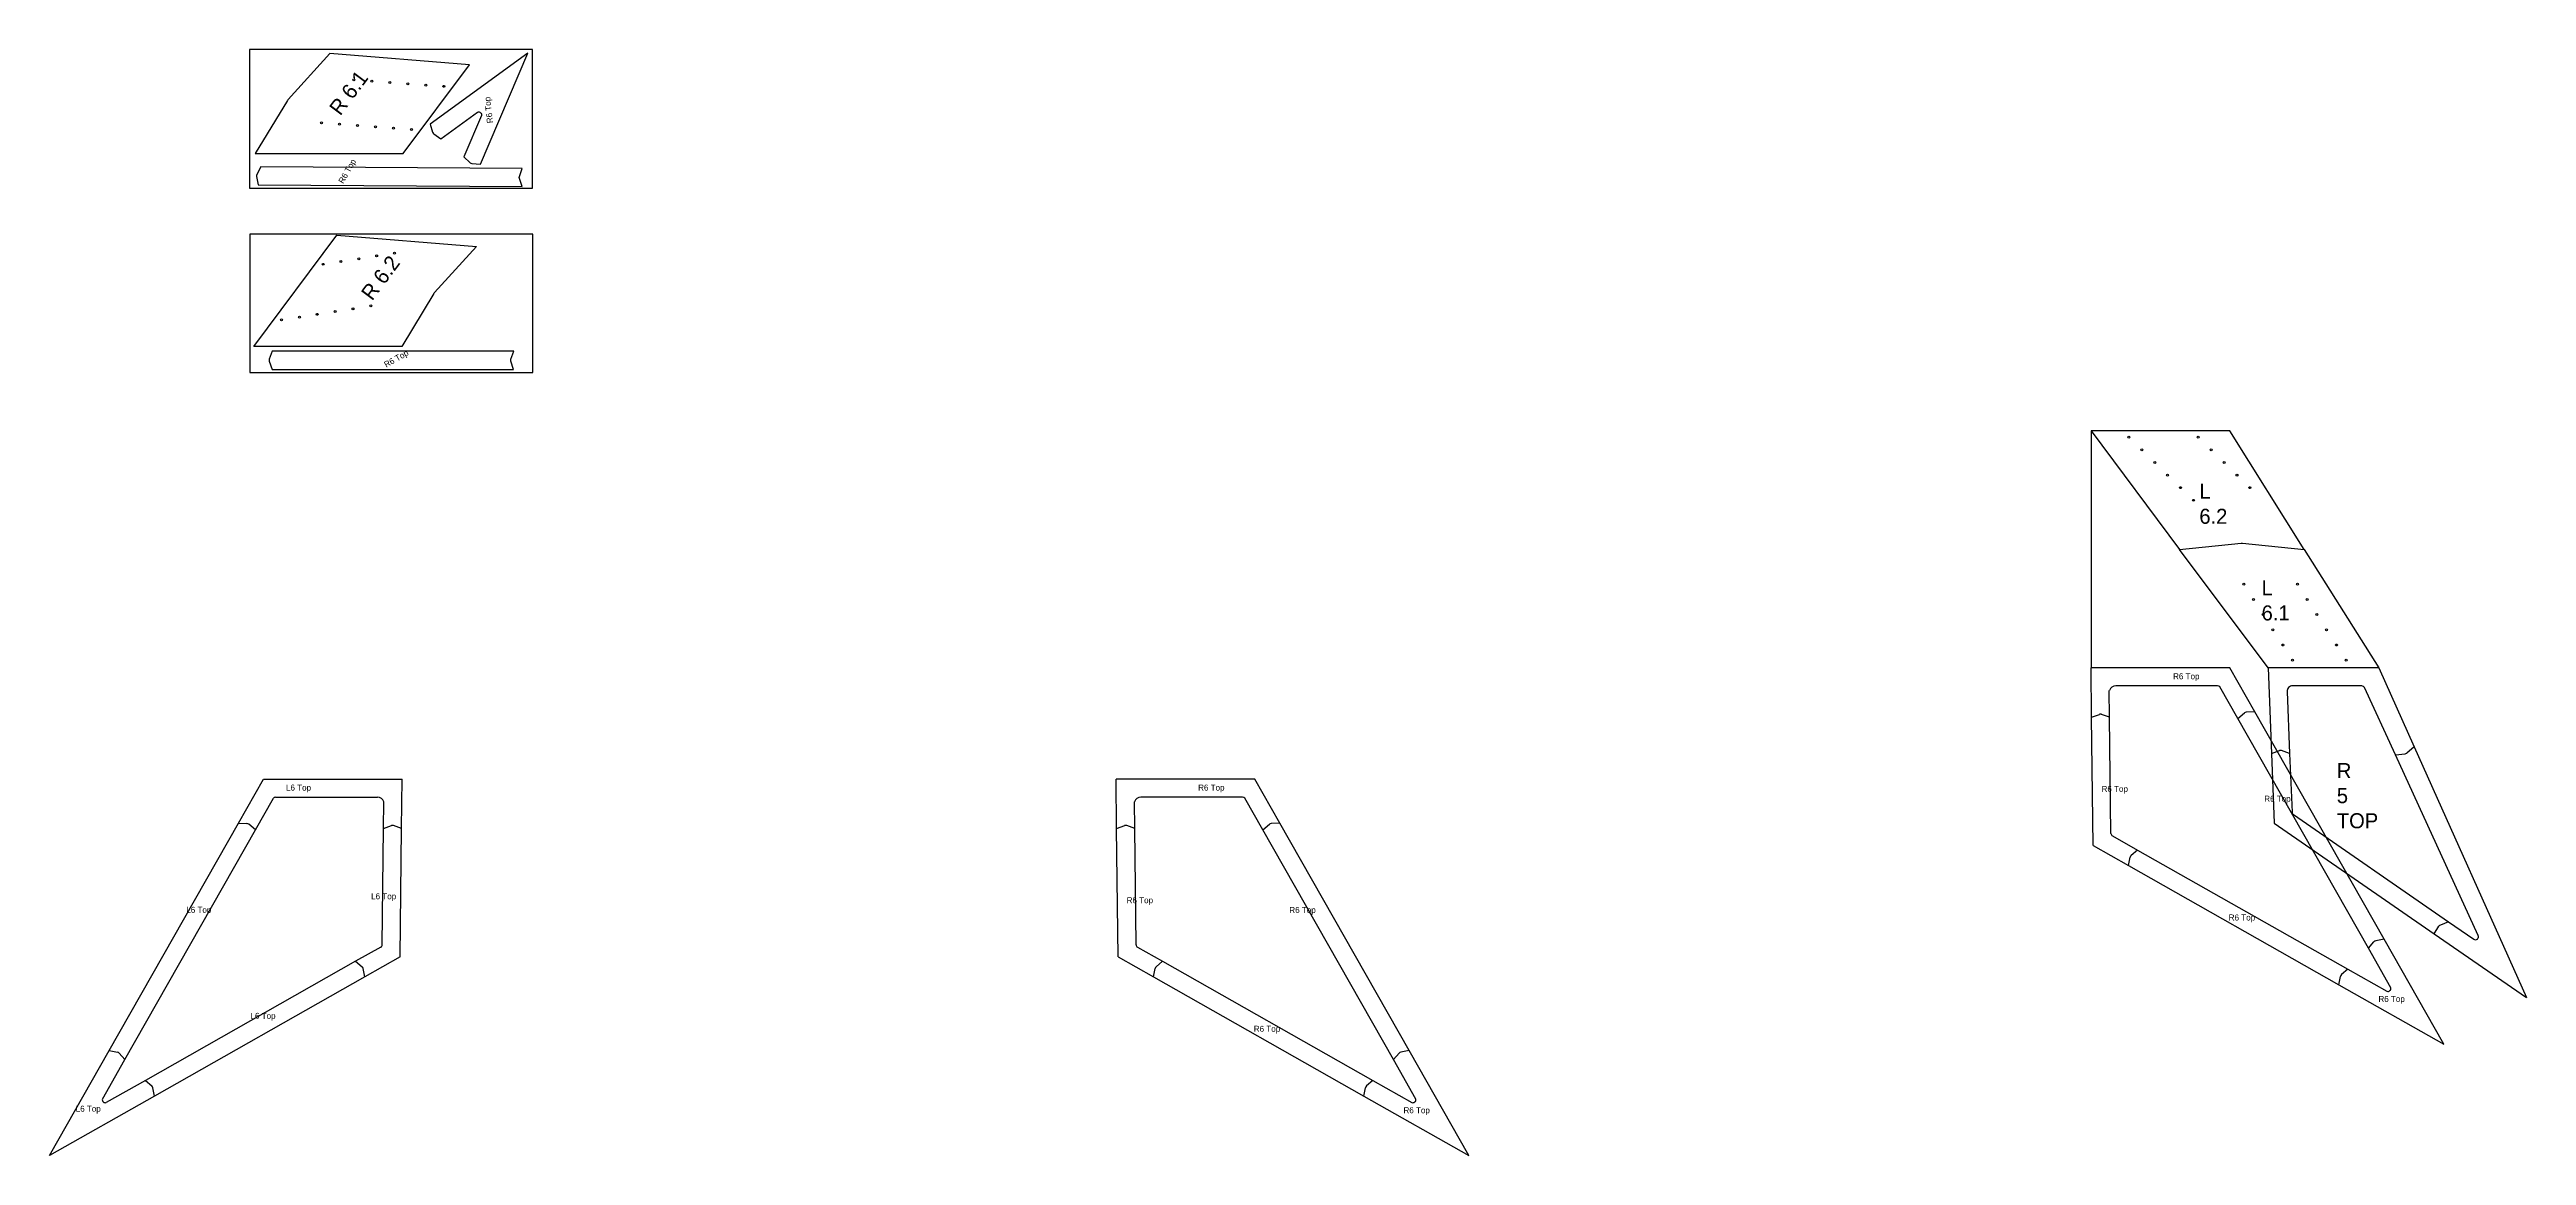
# Model space of a CAD drawing. Extents: x -22 to 802, y -186 to 688.
# Drawn here: x -22 to 802, y -186 to 181 of the extents above; entities that cross this region are included whole.
import ezdxf

# ---------------------------------------------------------------- set-up
doc = ezdxf.new("R2010")
doc.units = 0
doc.layers.get('0').update_dxf_attribs({"linetype": 'CONTINUOUS'})
for name, color, linetype in [('ANNOTATION', 7, 'CONTINUOUS'), ('DRILLING', 3, 'CONTINUOUS'), ('LAYOUT', 10, 'CONTINUOUS')]:
    doc.layers.add(name, color=color, linetype=linetype)

# ---------------------------------------------------------------- blocks, each defined once
blk = doc.blocks.new('*U27')
at = {"layer": 'ANNOTATION'}
blk.add_text('R 6.1', height=5, dxfattribs=at).set_placement((310.21, 221.4))
blk = doc.blocks.new('*U28')
at = {"layer": 'ANNOTATION'}
blk.add_text('R 6.2', height=5, dxfattribs=at).set_placement((340.87, 250.75))
blk = doc.blocks.new('*U62')
at = {"layer": 'ANNOTATION'}
blk.add_text('R6 Top', height=2, dxfattribs=at).set_placement((390.42, -105.59))
blk = doc.blocks.new('*U63')
at = {"layer": 'ANNOTATION'}
blk.add_text('R6 Top', height=2, dxfattribs=at).set_placement((360.12, -64.92))
blk = doc.blocks.new('*U65')
at = {"layer": 'ANNOTATION'}
blk.add_text('R6 Top', height=2, dxfattribs=at).set_placement((336.36, -102.33))
blk = doc.blocks.new('*U66')
at = {"layer": 'ANNOTATION'}
blk.add_text('R6 Top', height=2, dxfattribs=at).set_placement((378.61, -145.06))
blk = doc.blocks.new('*U67')
at = {"layer": 'ANNOTATION'}
blk.add_text('R6 Top', height=2, dxfattribs=at).set_placement((428.35, -172.11))
blk = doc.blocks.new('*U76')
at = {"layer": 'ANNOTATION'}
blk.add_text('L6 Top', height=2, dxfattribs=at).set_placement((57.01, -64.92))
blk = doc.blocks.new('*U78')
at = {"layer": 'ANNOTATION'}
blk.add_text('L6 Top', height=2, dxfattribs=at).set_placement((85.3, -101.02))
blk = doc.blocks.new('*U80')
at = {"layer": 'ANNOTATION'}
blk.add_text('L6 Top', height=2, dxfattribs=at).set_placement((23.88, -105.53))
blk = doc.blocks.new('*U82')
at = {"layer": 'ANNOTATION'}
blk.add_text('L6 Top', height=2, dxfattribs=at).set_placement((45.22, -140.75))
blk = doc.blocks.new('*U84')
at = {"layer": 'ANNOTATION'}
blk.add_text('L6 Top', height=2, dxfattribs=at).set_placement((-12.87, -171.61))
blk = doc.blocks.new('*U105')
at = {"layer": 'ANNOTATION'}
blk.add_text('R6 Top', height=2, rotation=60, dxfattribs=at).set_placement((76.02, 136.54))
blk = doc.blocks.new('*U107')
at = {"layer": 'ANNOTATION'}
blk.add_text('R6 Top', height=2, rotation=96.34384, dxfattribs=at).set_placement((125.81, 156.9))
blk = doc.blocks.new('*U109')
at = {"layer": 'ANNOTATION'}
blk.add_text('R6 Top', height=2, rotation=29.51915, dxfattribs=at).set_placement((90.32, 75.56))
blk = doc.blocks.new('*U120')
at = {"layer": 'ANNOTATION'}
for s, p in [('R', (738.5, -60.77)), ('5', (738.5, -69.1)), ('TOP', (738.5, -77.44))]:
    blk.add_text(s, height=5, dxfattribs=at).set_placement(p)
blk = doc.blocks.new('*U126')
at = {"layer": 'ANNOTATION'}
blk.add_text('R6 Top', height=2, dxfattribs=at).set_placement((714.38, -68.61))
blk = doc.blocks.new('*U127')
at = {"layer": 'ANNOTATION'}
blk.add_text('R6 Top', height=2, dxfattribs=at).set_placement((684.09, -27.95))
blk = doc.blocks.new('*U128')
at = {"layer": 'ANNOTATION'}
blk.add_text('R6 Top', height=2, dxfattribs=at).set_placement((660.32, -65.35))
blk = doc.blocks.new('*U129')
at = {"layer": 'ANNOTATION'}
blk.add_text('R6 Top', height=2, dxfattribs=at).set_placement((702.58, -108.08))
blk = doc.blocks.new('*U130')
at = {"layer": 'ANNOTATION'}
blk.add_text('R6 Top', height=2, dxfattribs=at).set_placement((752.32, -135.14))
blk = doc.blocks.new('*U131')
at = {"layer": 'ANNOTATION'}
for s, p in [('L', (713.51, -0.06)), ('6.1', (713.51, -8.4))]:
    blk.add_text(s, height=5, dxfattribs=at).set_placement(p)
blk = doc.blocks.new('*U132')
at = {"layer": 'ANNOTATION'}
for s, p in [('L', (692.82, 32.04)), ('6.2', (692.82, 23.7))]:
    blk.add_text(s, height=5, dxfattribs=at).set_placement(p)

msp = doc.modelspace()

# ---------------------------------------------------------------- linework, layer by layer
for p, q in [((656.82, 54.58), (656.82, -24.14)), ((657, -40.53), (656.82, -24.14)), ((711.24, -38.78), (702.92, -24.14)), ((752.44, -24.14), (764.19, -50.37)), ((663, -40.53), (662.9, -31.65)), ((705.61, -41), (699.62, -30.47)), ((757.94, -53.08), (747.68, -30.72)), ((657, -40.53), (659.67, -39.59)), ((657.48, -83.18), (657, -40.53)), ((663, -40.53), (660.34, -39.59)), ((663.44, -79.18), (663, -40.53)), ((705.61, -41), (707.77, -39.13)), ((748.99, -117.3), (705.61, -41)), ((711.24, -38.78), (708.39, -38.89)), ((754.19, -114.3), (711.24, -38.78)), ((716.78, -52.55), (719.47, -51.6)), ((722.82, -52.55), (720.13, -51.6)), ((757.94, -53.08), (761.17, -52.72)), ((785.46, -113.05), (757.94, -53.08)), ((764.19, -50.37), (761.71, -52.48)), ((764.19, -50.37), (801.51, -133.7)), ((41.19, -75.75), (49.52, -61.11)), ((95.44, -77.5), (95.62, -61.11)), ((333.03, -77.5), (332.85, -61.11)), ((387.28, -75.75), (378.95, -61.11)), ((46.83, -77.98), (52.82, -67.44)), ((89.44, -77.5), (89.54, -68.62)), ((339.03, -77.5), (338.93, -68.62)), ((381.64, -77.98), (375.65, -67.44)), ((-1.75, -151.28), (41.19, -75.75)), ((3.45, -154.28), (46.83, -77.98)), ((41.19, -75.75), (44.05, -75.87)), ((46.83, -77.98), (44.67, -76.11)), ((89, -116.16), (89.44, -77.5)), ((89.44, -77.5), (92.1, -76.56)), ((95.44, -77.5), (92.77, -76.56)), ((94.96, -120.15), (95.44, -77.5)), ((333.03, -77.5), (335.7, -76.56)), ((333.51, -120.15), (333.03, -77.5)), ((339.03, -77.5), (336.37, -76.56)), ((339.47, -116.16), (339.03, -77.5)), ((381.64, -77.98), (383.8, -76.11)), ((425.02, -154.28), (381.64, -77.98)), ((387.28, -75.75), (384.42, -75.87)), ((430.22, -151.28), (387.28, -75.75)), ((669.28, -89.86), (669.8, -87.08)), ((672.28, -84.66), (670.13, -86.5)), ((748.99, -117.3), (750.83, -115.15)), ((754.19, -114.3), (751.41, -114.82)), ((774, -149.15), (754.19, -114.3)), ((770.88, -112.53), (772.41, -110.01)), ((775.65, -108.53), (772.91, -109.6)), ((80.16, -121.64), (82.31, -123.47)), ((348.31, -121.64), (346.16, -123.47)), ((756.45, -130.42), (748.99, -117.3)), ((83.16, -126.83), (82.64, -124.05)), ((345.31, -126.83), (345.83, -124.05)), ((739.16, -129.42), (739.68, -126.64)), ((742.16, -124.23), (740.01, -126.06)), ((-21.56, -186.12), (-1.75, -151.28)), ((-4.01, -167.39), (3.45, -154.28)), ((-1.75, -151.28), (1.03, -151.8)), ((3.45, -154.28), (1.61, -152.13)), ((425.02, -154.28), (426.86, -152.13)), ((432.48, -167.39), (425.02, -154.28)), ((430.22, -151.28), (427.44, -151.8)), ((450.03, -186.12), (430.22, -151.28)), ((10.28, -161.2), (12.43, -163.04)), ((13.28, -166.4), (12.76, -163.62)), ((415.19, -166.4), (415.71, -163.62)), ((418.19, -161.2), (416.04, -163.04))]:
    msp.add_line(p, q)
at = {"color": 7, "linetype": 'CONTINUOUS'}
for p, q in [((702.92, -24.14), (656.82, -24.14)), ((715.63, -24.14), (716.78, -52.55)), ((752.44, -24.14), (715.63, -24.14)), ((698.87, -30.14), (665.05, -30.14)), ((721.96, -32.04), (722.82, -52.55)), ((746.77, -30.14), (723.82, -30.14)), ((716.78, -52.55), (717.72, -75.79)), ((722.82, -52.55), (723.65, -72.09)), ((49.52, -61.11), (95.62, -61.11)), ((378.95, -61.11), (332.85, -61.11)), ((53.57, -67.11), (87.39, -67.11)), ((374.9, -67.11), (341.08, -67.11)), ((724.08, -72.89), (775.65, -108.53)), ((663.94, -79.94), (672.28, -84.66)), ((717.72, -75.79), (770.88, -112.53)), ((657.48, -83.18), (669.28, -89.86)), ((669.28, -89.86), (739.16, -129.42)), ((672.28, -84.66), (742.16, -124.23)), ((770.88, -112.53), (801.51, -133.7)), ((775.65, -108.53), (783.98, -114.29)), ((80.16, -121.64), (10.28, -161.2)), ((88.5, -116.91), (80.16, -121.64)), ((94.96, -120.15), (83.16, -126.83)), ((333.51, -120.15), (345.31, -126.83)), ((339.97, -116.91), (348.31, -121.64)), ((348.31, -121.64), (418.19, -161.2)), ((83.16, -126.83), (13.28, -166.4)), ((345.31, -126.83), (415.19, -166.4)), ((739.16, -129.42), (774, -149.15)), ((742.16, -124.23), (755.14, -131.58)), ((10.28, -161.2), (-2.7, -168.55)), ((418.19, -161.2), (431.17, -168.55)), ((13.28, -166.4), (-21.56, -186.12)), ((415.19, -166.4), (450.03, -186.12))]:
    msp.add_line(p, q, dxfattribs=at)
for points in [[(57.49, 164.36), (46.8, 146.72), (95.93, 146.72), (117.96, 176.21), (71.61, 179.93), (57.72, 164.67, 0.048362)], [(118.16, 143.67, 0.171566), (118.77, 143.41), (121.59, 143.2), (137.35, 180.01), (104.9, 156.46), (105.72, 153.76, 0.171569), (106.12, 153.22), (108.46, 151.63), (120.67, 160.49, -0.587278), (121.96, 159.32), (116.09, 145.61)], [(134.55, 138.4, -0.171569), (134.55, 139.07), (135.49, 141.74), (48.61, 142.31), (47.28, 139.78, 0.169765), (47.19, 139.12), (47.72, 136.31), (135.49, 135.74)], [(106.17, 100.26), (95.47, 82.61), (46.34, 82.61), (73.93, 119.55), (120.28, 115.82), (106.4, 100.56, 0.048362)], [(132.72, 81.02), (52.41, 81.02), (51.45, 78.36, 0.171566), (51.44, 77.69), (52.36, 75.02), (132.66, 75.02), (131.74, 77.69, -0.171566), (131.75, 78.36)], [(702.92, 54.58), (656.82, 54.58), (686.23, 15.22), (706.76, 17.22, -0.048362), (707.14, 17.22), (727.68, 15.22)], [(715.63, -24.14), (686.23, 15.22), (706.76, 17.22, -0.048362), (707.14, 17.22), (727.68, 15.22), (752.44, -24.14)]]:
    msp.add_lwpolyline(points, format="xyb", close=True)
for centre, radius, start, end in [((665.05, -32.42), 2.28, 90, 160.26409), ((698.87, -31.14), 1, 42.0248, 90), ((723.82, -32), 1.87, 90, 181), ((746.77, -31.14), 1, 24.7, 90), ((53.57, -68.11), 1, 90, 137.9752), ((87.39, -69.39), 2.28, 19.73591, 90), ((341.08, -69.39), 2.28, 90, 160.26409), ((374.9, -68.11), 1, 42.0248, 90), ((724.65, -72.07), 1, 181, 235.35133), ((664.43, -79.07), 1, 186.77132, 240.48085), ((784.55, -113.47), 1, 235.35133, 24.6), ((88.01, -116.04), 1, 299.51915, 353.22868), ((340.46, -116.04), 1, 186.77132, 240.48085), ((755.47, -130.63), 1, 250.71363, 12.41277), ((-3.03, -167.61), 1, 167.58723, 289.28637), ((431.5, -167.61), 1, 250.71363, 12.41277)]:
    msp.add_arc(centre, radius, start, end, dxfattribs=at)
for centre, start, end in [((660, -40.53), 70.53006, 109.46994), ((708.43, -39.89), 92.26509, 130.80482), ((719.8, -52.55), 70.68343, 109.31657), ((761.06, -51.72), 276.30995, 310.46582), ((44.01, -76.87), 49.19518, 87.73491), ((92.44, -77.5), 70.53006, 109.46994), ((336.03, -77.5), 70.53006, 109.46994), ((384.46, -76.87), 92.26509, 130.80482), ((670.78, -87.26), 130.52949, 169.47051), ((751.59, -115.8), 100.52922, 139.47078), ((773.27, -110.53), 111.1812, 148.66712), ((81.66, -124.23), 10.52949, 49.47051), ((346.81, -124.23), 130.52949, 169.47051), ((740.66, -126.82), 130.52949, 169.47051), ((0.85, -152.78), 40.52922, 79.47078), ((427.62, -152.78), 100.52922, 139.47078), ((11.78, -163.8), 10.52949, 49.47051), ((416.69, -163.8), 130.52949, 169.47051)]:
    msp.add_arc(centre, 1, start, end)
at = {"layer": 'DRILLING'}
for centre in [(79.51, 171.18), (85.5, 170.75), (91.48, 170.32), (97.47, 169.89), (103.45, 169.46), (109.44, 169.03), (68.84, 156.89), (74.82, 156.46), (80.8, 156.03), (86.79, 155.59), (92.77, 155.16), (98.76, 154.73), (69.35, 109.91), (75.28, 110.83), (81.21, 111.76), (87.14, 112.68), (93.06, 113.61), (55.55, 91.44), (61.48, 92.36), (67.41, 93.29), (73.34, 94.22), (79.27, 95.14), (85.19, 96.07), (669.4, 52.49), (692.45, 52.49), (673.69, 48.29), (677.98, 44.1), (696.74, 48.29), (701.03, 44.1), (682.27, 39.9), (686.56, 35.71), (705.32, 39.9), (709.61, 35.71), (690.85, 31.51), (707.56, 3.65), (725.4, 3.65), (710.79, -1.4), (714.03, -6.45), (728.64, -1.4), (731.87, -6.45), (717.27, -11.5), (720.51, -16.56), (735.11, -11.5), (738.35, -16.56), (723.74, -21.61), (741.58, -21.61)]:
    msp.add_circle(centre, 0.323, dxfattribs=at)
at = {"layer": 'LAYOUT'}
for points in [[(44.9, 181.25), (44.9, 135.25), (138.9, 135.25), (138.9, 181.25)], [(45.01, 119.97), (45.01, 73.97), (139.01, 73.97), (139.01, 119.97)]]:
    msp.add_lwpolyline(points, close=True, dxfattribs=at)

# ---------------------------------------------------------------- block references
for name, p, rotation in [('*U27', (66.74, -222.02), 53.23532584436644), ('*U28', (82.48, -325.62), 53.23532584436623)]:
    msp.add_blockref(name, p, dxfattribs=dict(rotation=rotation))
for name in ['*U107', '*U105', '*U109', '*U132', '*U131', '*U127', '*U120', '*U76', '*U63', '*U128', '*U126', '*U80', '*U78', '*U65', '*U62', '*U129', '*U82', '*U130', '*U66', '*U84', '*U67']:
    msp.add_blockref(name, (0, 0))

doc.saveas('drawing.dxf')
